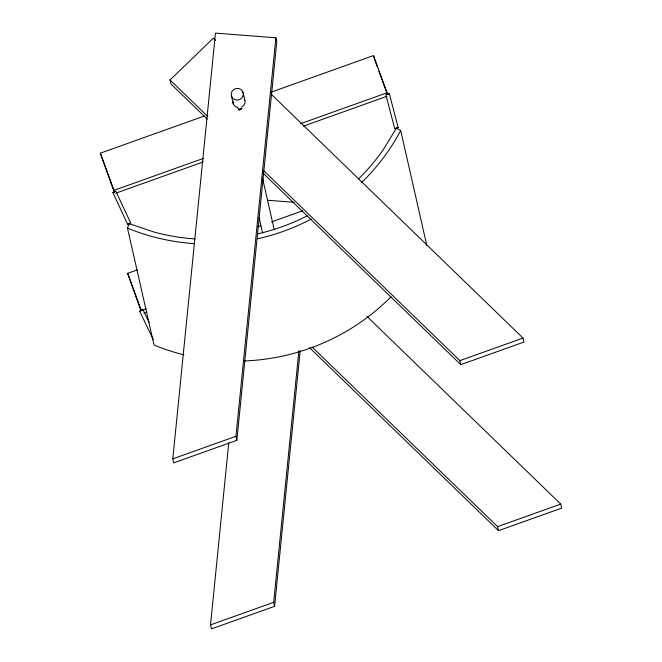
<?xml version="1.0" encoding="UTF-8"?>
<svg xmlns="http://www.w3.org/2000/svg" width="662" height="662" viewBox="0 0 662 662"><rect width="100%" height="100%" fill="white"/><g stroke="black" fill="none" stroke-linecap="round" stroke-linejoin="round"><path stroke-width="0.99" d="M172.799 458.857L215.464 33.1L275.88 37.8L276.79 41.814L236.864 440.313L173.717 462.879L172.799 458.857L235.945 436.291L275.88 37.8M300.209 350.603L274.581 606.334L211.435 628.9L210.524 624.878L228.762 442.853M274.581 606.334L273.671 602.321L298.885 350.695M183.904 354.824A211.724 203.805 -12.8 0 1 154.039 345.067L127.468 228.125L129.173 223.632L153.832 232.006A206.776 199.039 -12.8 0 0 195 238.924M426.808 245.428L400.692 130.505L396.455 128.122L382.975 150.133A206.776 199.039 -12.8 0 1 358.39 179.021M389.297 93.83L385.847 94.774L394.701 128.577L396.033 128.411L398.218 127.667L389.364 93.863L388.089 94.376M394.767 128.61L398.218 127.667M127.692 224.335L112.879 192.617L114.509 191.715L115.858 191.235L130.671 222.953L127.692 224.335L130.671 222.953M207.28 119.143L170.962 83.975L170.051 79.953L213.371 38.189L215.605 40.349M114.36 192.121L113.864 192.344M114.394 192.601L100.343 153.179L204.384 116.007M271.478 92.035L373.567 55.558L387.601 94.318M114.377 191.947L114.013 190.333L203.474 158.375M300.705 123.637L387.237 92.713M115.718 193.205L203.226 161.933M303.378 126.152L386.997 96.271M140.998 310.85L127.65 273.34L137.373 269.864M257.94 226.785L260.853 225.742M271.552 221.919L302.666 210.806M142.289 310.147L146.178 308.757M143.993 313.018L146.906 311.976M263.443 170.399L459.875 360.633L523.021 338.067L523.932 342.089L460.785 364.646L262.88 172.981M210.524 624.878L273.671 602.321M312.29 347.194L497.592 526.654L560.739 504.088L561.657 508.11L498.511 530.676L309.493 347.624M113.516 192.476L112.879 192.617M267.522 200.238L294.151 202.307M271.296 94.285L523.021 338.067M170.051 79.953L207.851 116.562M366.938 316.403L560.739 504.088M142.967 309.742L149.082 322.502M139.674 311.256L153.22 339.507M374.295 58.769L377.456 67.342M378.854 71.157L387.27 94.021M237.608 106.987L238.634 109.776M100.343 153.179L114.013 190.333M127.65 273.34L141.32 310.495M459.875 360.633L460.785 364.646M497.592 526.654L498.511 530.676M396.455 128.122L396.571 128.61M373.749 56.361L374.113 57.966M243.012 92.233L244.832 100.268M262.409 177.606L274.275 229.838M231.526 96.222L233.355 104.257M259.14 217.757L262.566 232.825M235.945 436.291L236.864 440.313M129.173 223.632L129.272 224.062M390.952 296.808A211.724 203.805 -12.8 0 1 244.659 360.955M400.692 130.505A211.724 203.805 -12.8 0 1 361.493 182.72M311.33 219.048A211.724 203.805 -12.8 0 1 257.65 238.792M194.57 243.682A211.724 203.805 -12.8 0 1 127.468 228.125M307.251 215.779A206.776 199.039 -12.8 0 1 257.576 233.926M139.947 311.397A1.821 0.48 -25.6 0 1 140.989 310.122A1.821 0.48 -25.6 0 1 142.942 309.89M244.551 99.242A6.082 5.85 -12.8 0 1 241.539 107.062M236.897 107.285A6.082 5.85 -12.8 0 1 232.983 101.294M239.586 109.892A1.821 0.488 -20.2 0 0 242.069 108.551A1.821 0.488 -20.2 0 0 239.396 109.056A1.821 0.488 -20.2 0 0 239.586 109.892M234.605 99.54A6.082 5.85 -12.8 0 0 243.326 93.731A6.082 5.85 -12.8 0 0 233.876 89.42A6.082 5.85 -12.8 0 0 234.605 99.54"/></g></svg>
